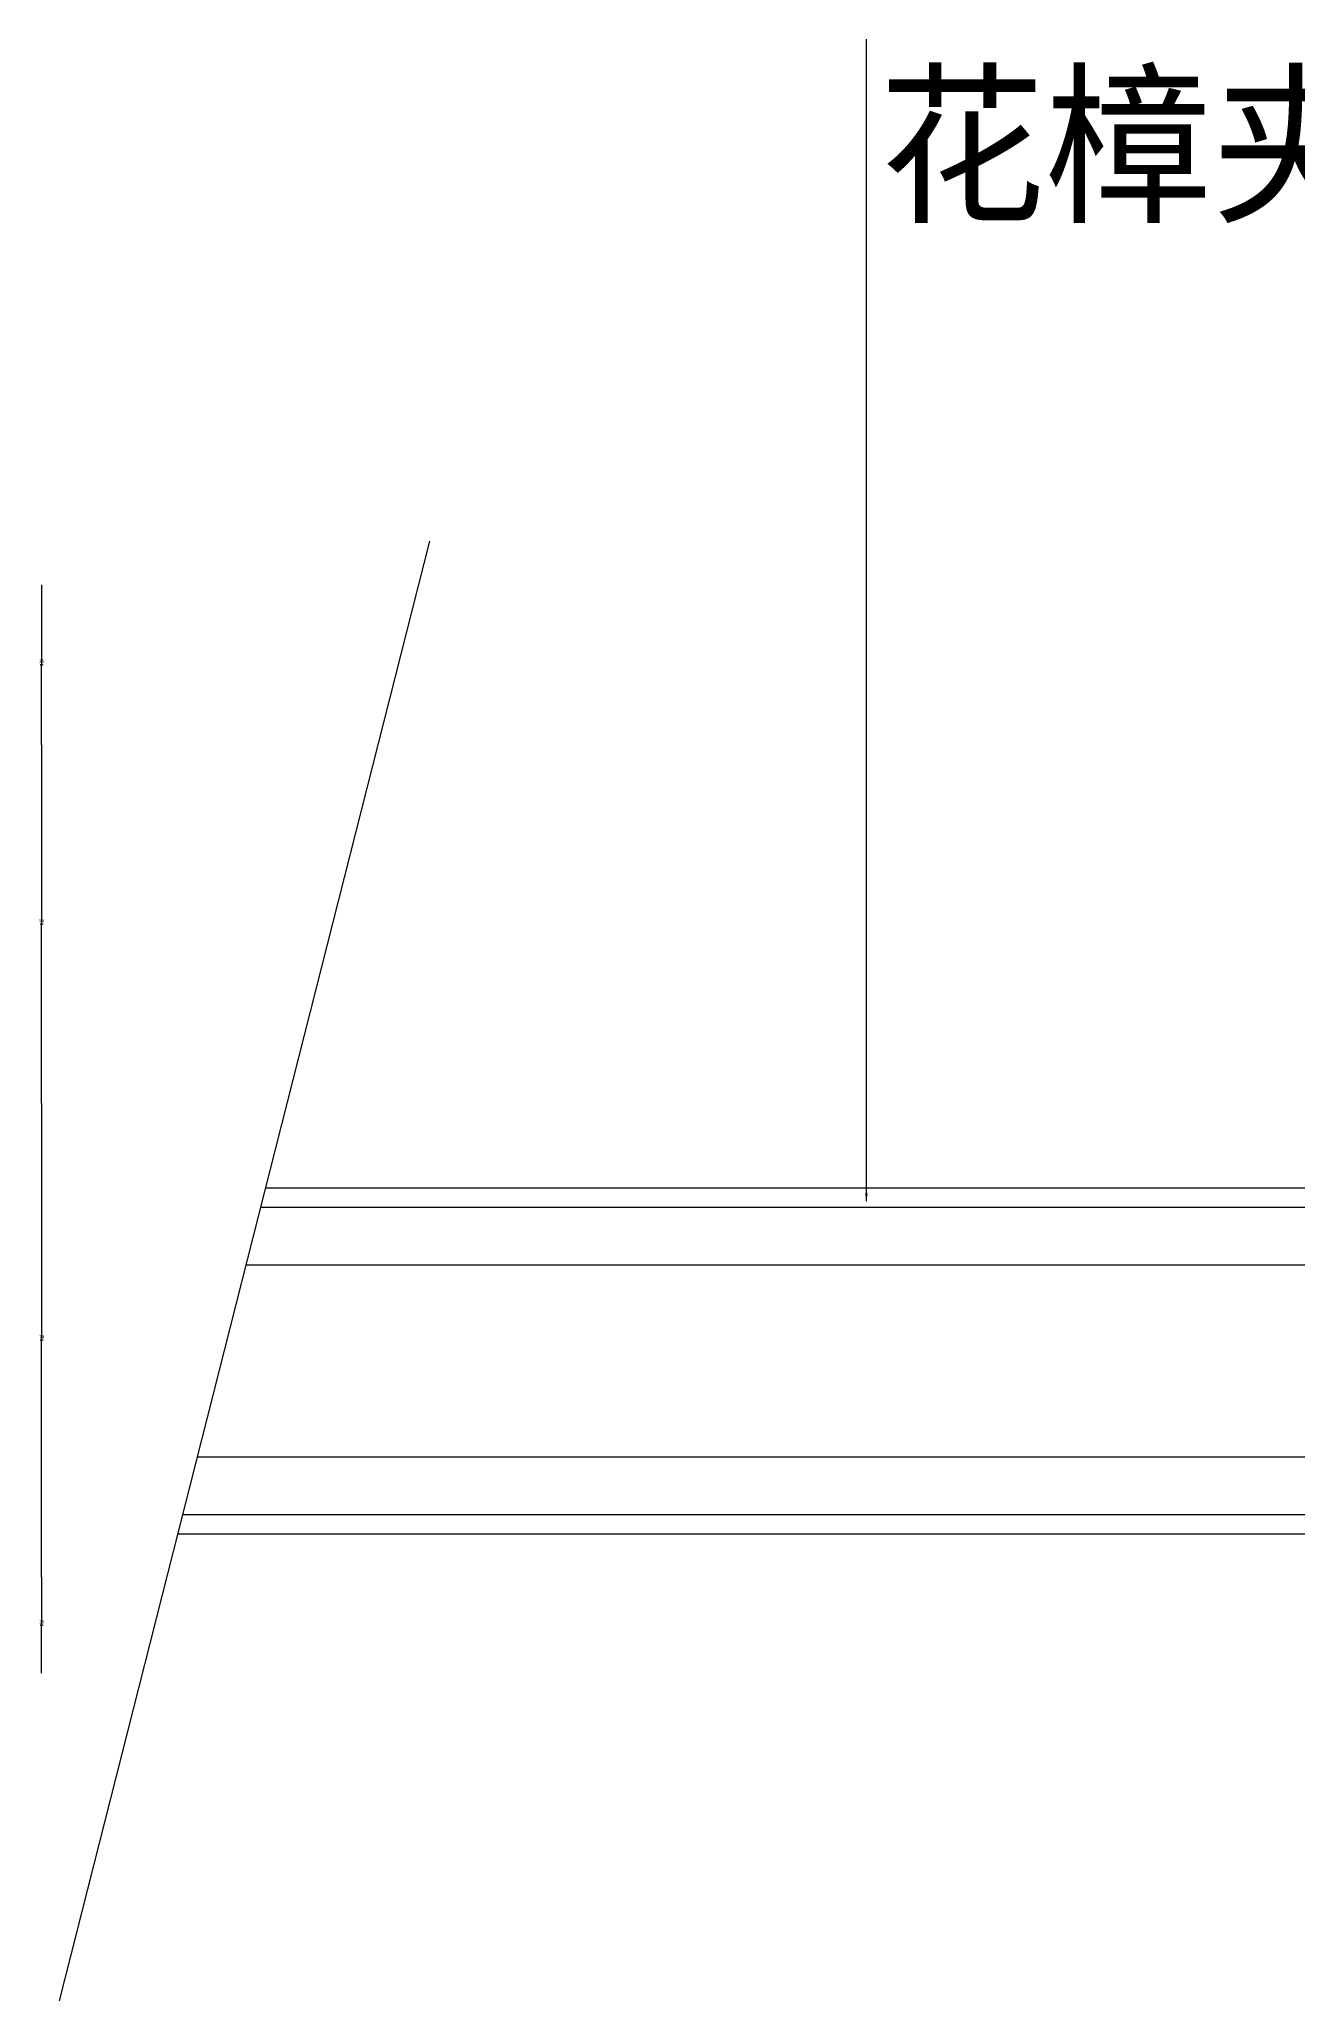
# Model space of a CAD drawing. Header units: metres. Extents: x 226 to 3527, y 156 to 4697.
# Drawn here: x 696 to 1089, y 238 to 851 of the extents above; entities that cross this region are included whole.
import ezdxf

# ---------------------------------------------------------------- set-up
doc = ezdxf.new("R2010")
doc.units = ezdxf.units.M
for name, color, linetype in [('3', 3, 'Continuous'), ('4', 4, 'Continuous'), ('7', 7, 'Continuous'), ('BH', 3, 'Continuous'), ('DIM', 3, 'Continuous'), ('TEXT', 3, 'Continuous')]:
    doc.layers.add(name, color=color, linetype=linetype)
doc.dimstyles.get("Standard").update_dxf_attribs({"dimtxt": 2.5, "dimasz": 2.5, "dimexe": 1.25, "dimexo": 0.625, "dimtad": 1, "dimcen": 2.5, "dimazin": 3, "dimtfac": 1, "dimtmove": 0, "dimatfit": 3})

# ---------------------------------------------------------------- blocks, each defined once
blk = doc.blocks.new('*D11')
for p, q in [((697.06, 630.76), (697.06, 574.76)), ((696.81, 574.76), (696.56, 574.76)), ((697.06, 518.76), (697.06, 574.76)), ((697.06, 574.76), (697.06, 574.76)), ((697.31, 574.76), (697.56, 574.76))]:
    blk.add_line(p, q)
at = {"layer": 'Defpoints'}
for p in [(697.06, 630.76), (697.06, 574.76), (697.06, 518.76)]:
    blk.add_point(p, dxfattribs=at)
at = {"layer": 'DIM', "insert": (697.06, 575.885), "char_height": 1, "attachment_point": 5}
blk.add_mtext('56', dxfattribs=at)
blk = doc.blocks.new('*D12')
for p, q in [((697.06, 370.76), (697.06, 355.76)), ((696.81, 355.76), (696.56, 355.76)), ((697.06, 340.76), (697.06, 355.76)), ((697.06, 355.76), (697.06, 355.76)), ((697.31, 355.76), (697.56, 355.76))]:
    blk.add_line(p, q)
at = {"layer": 'Defpoints'}
for p in [(697.06, 370.76), (697.06, 355.76), (697.06, 340.76)]:
    blk.add_point(p, dxfattribs=at)
at = {"layer": 'DIM', "insert": (697.06, 356.885), "char_height": 1, "attachment_point": 5}
blk.add_mtext('15', dxfattribs=at)
blk = doc.blocks.new('*D13')
for p, q in [((697.06, 518.76), (697.06, 444.76)), ((696.81, 444.76), (696.56, 444.76)), ((697.06, 370.76), (697.06, 444.76)), ((697.06, 444.76), (697.06, 444.76)), ((697.31, 444.76), (697.56, 444.76))]:
    blk.add_line(p, q)
at = {"layer": 'Defpoints'}
for p in [(697.06, 518.76), (697.06, 444.76), (697.06, 370.76)]:
    blk.add_point(p, dxfattribs=at)
at = {"layer": 'DIM', "insert": (697.06, 445.885), "char_height": 1, "attachment_point": 5}
blk.add_mtext('74', dxfattribs=at)
blk = doc.blocks.new('*D15')
for p, q in [((697.06, 680.76), (697.06, 655.76)), ((696.81, 655.76), (696.56, 655.76)), ((697.06, 630.76), (697.06, 655.76)), ((697.06, 655.76), (697.06, 655.76)), ((697.31, 655.76), (697.56, 655.76))]:
    blk.add_line(p, q)
at = {"layer": 'Defpoints'}
for p in [(697.06, 680.76), (697.06, 655.76), (697.06, 630.76)]:
    blk.add_point(p, dxfattribs=at)
at = {"layer": 'DIM', "insert": (697.06, 656.885), "char_height": 1, "attachment_point": 5}
blk.add_mtext('25', dxfattribs=at)

msp = doc.modelspace()

# ---------------------------------------------------------------- hatches: boundary and pattern name
at = {"layer": '3'}
h = msp.add_hatch(dxfattribs=at)
h.set_pattern_fill('DOLMIT', scale=40)
h.paths.add_polyline_path([(765.4, 486.27), (760.83, 468.27), (1283.62, 468.27), (1343.62, 468.27), (1570.8, 468.27), (1573.57, 486.27)])
h.paths.add_polyline_path([(1558.79, 390.27), (1561.56, 408.27), (1343.62, 408.27), (1283.62, 408.27), (745.61, 408.27), (741.04, 390.27)])

# ---------------------------------------------------------------- linework, layer by layer
msp.add_line((818.22, 694.37), (702.5, 238.45), dxfattribs=at)
at = {"layer": '4'}
for p, q in [((1098.71, 492.27), (766.93, 492.27)), ((739.51, 384.27), (1098.71, 384.27))]:
    msp.add_line(p, q, dxfattribs=at)
at = {"layer": '7'}
for p, q in [((1573.57, 486.27), (765.4, 486.27)), ((1283.62, 468.27), (760.83, 468.27)), ((1283.62, 408.27), (745.61, 408.27)), ((1558.79, 390.27), (741.04, 390.27))]:
    msp.add_line(p, q, dxfattribs=at)

# ---------------------------------------------------------------- texts
at = {"layer": 'TEXT', "insert": (958.53, 838.08), "char_height": 40, "attachment_point": 1}
msp.add_mtext('花樟夹板亚光清漆饰面', dxfattribs=at)

# ---------------------------------------------------------------- dimensions: what is measured, and where the dimension line sits
at = {"layer": 'DIM'}
for base, p1, p2, text, picture, middle in [((697.06, 655.76), (697.06, 680.76), (697.06, 630.76), '25', '*D15', (697.06, 656.885)), ((697.06, 574.76), (697.06, 630.76), (697.06, 518.76), '56', '*D11', (697.06, 575.885)), ((697.06, 444.76), (697.06, 518.76), (697.06, 370.76), '74', '*D13', (697.06, 445.885)), ((697.06, 355.76), (697.06, 370.76), (697.06, 340.76), '15', '*D12', (697.06, 356.885))]:
    dim = msp.add_linear_dim(base=base, p1=p1, p2=p2, text=text, dimstyle='Standard', dxfattribs=at)
    dim.commit()
    dim.dimension.update_dxf_attribs({"geometry": picture, "text_midpoint": middle})

# ---------------------------------------------------------------- leaders
at = {"layer": 'BH'}
msp.add_leader([(954.64, 488.2), (954.64, 851.17)], dimstyle='Standard', dxfattribs=at)

doc.saveas('drawing.dxf')
